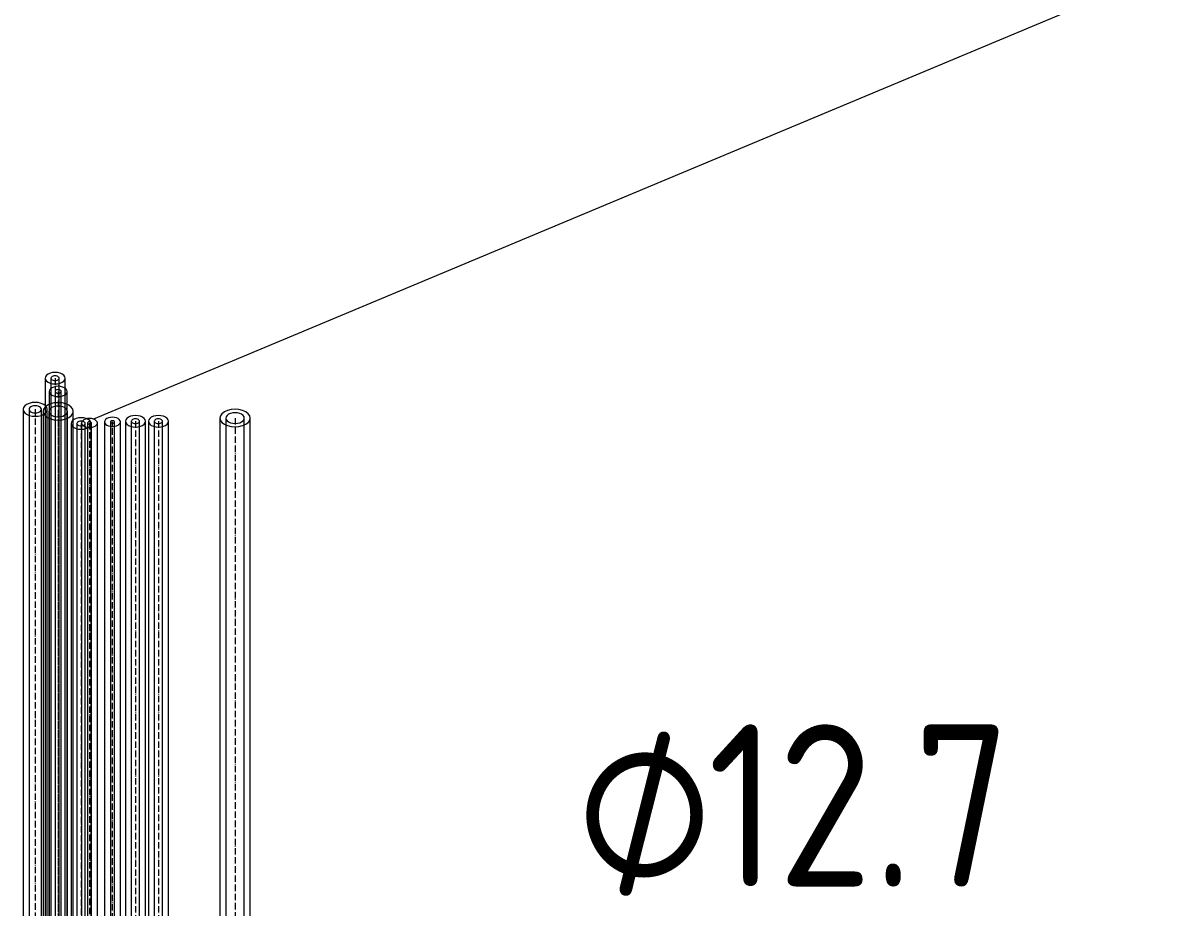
# Model space of a CAD drawing. Header units: millimetres. Extents: x -88595 to 880822, y -1054509 to -148035.
# Drawn here: x 377208 to 378989, y -313755 to -312392 of the extents above; entities that cross this region are included whole.
import ezdxf

# ---------------------------------------------------------------- set-up
doc = ezdxf.new("R2010")
doc.units = ezdxf.units.MM
doc.linetypes.add('$12$ADSK_Осевая', pattern=[14, 10, -2, 0, -2])
for name, color, linetype, lineweight in [('Изоляция', 7, 'Continuous', 18), ('Марки', 7, 'Continuous', 20), ('Трубопровод', 7, 'Continuous', 18)]:
    doc.layers.add(name, color=color, linetype=linetype, lineweight=lineweight)
doc.styles.add('$10$GOST Common', font='GOST_Common.ttf', dxfattribs={"width": 0.9, "height": 250})
doc.styles.add('$6$GOST Common_1', font='GOST_Common.ttf', dxfattribs={"width": 0.9, "height": 250})

msp = doc.modelspace()

# ---------------------------------------------------------------- linework, layer by layer
at = {"layer": 'Изоляция', "color": 134, "true_color": 0x00a6a6}
for p, q in [((377241.4, -312938.9), (377241.4, -314568.2)), ((377272.1, -314568.2), (377272.1, -312938.9)), ((377207.6, -312986.9), (377207.6, -314805.1)), ((377238.2, -312990.1), (377238.2, -314804.5)), ((377244.6, -314805.1), (377244.6, -312986.9)), ((377284.7, -314804.5), (377284.7, -312990.1)), ((377365.2, -313005.3), (377365.2, -314558)), ((377395.9, -314558), (377395.9, -313005.3)), ((377510.7, -313000.4), (377510.7, -314501.8)), ((377557.2, -314474.9), (377557.2, -313000.4))]:
    msp.add_line(p, q, dxfattribs=at)
at = {"layer": 'Изоляция', "color": 190, "true_color": 0x8000ff}
for p, q in [((377247.7, -312959.3), (377247.7, -314779.1)), ((377275.2, -314779.1), (377275.2, -312959.3)), ((377297.6, -313007.9), (377297.6, -314611.8)), ((377322, -314611.8), (377322, -313007.9)), ((377333, -313006.2), (377333, -314591.3)), ((377357.3, -314591.3), (377357.3, -313006.2)), ((377400.5, -313005.3), (377400.5, -314537.6)), ((377431.2, -314537.6), (377431.2, -313005.3)), ((377281.5, -313008.8), (377281.5, -314806.4)), ((377312.2, -314806.4), (377312.2, -313008.8))]:
    msp.add_line(p, q, dxfattribs=at)
at = {"layer": 'Изоляция', "color": 134, "true_color": 0x00a6a6}
for points in [[(377256.7, -312930, 0), (377252.8, -312930.3, 0), (377249.1, -312931.2, 0), (377245.9, -312932.6, 0), (377243.4, -312934.5, 0), (377241.9, -312936.6, 0), (377241.4, -312938.9, 0)], [(377272.1, -312938.9, 0), (377271.6, -312936.6, 0), (377270, -312934.5, 0), (377267.6, -312932.6, 0), (377264.4, -312931.2, 0), (377260.7, -312930.3, 0), (377256.7, -312930, 0)], [(377241.4, -312938.9, 0), (377241.9, -312941.2, 0), (377243.4, -312943.3, 0), (377245.9, -312945.2, 0), (377249.1, -312946.6, 0), (377252.8, -312947.5, 0), (377256.7, -312947.8, 0)], [(377256.7, -312947.8, 0), (377260.7, -312947.5, 0), (377264.4, -312946.6, 0), (377267.6, -312945.2, 0), (377270, -312943.3, 0), (377271.6, -312941.2, 0), (377272.1, -312938.9, 0)], [(377213, -312979.4, 0), (377210, -312981.6, 0), (377208.2, -312984.2, 0), (377207.6, -312986.9, 0), (377208.2, -312989.7, 0), (377210, -312992.3, 0), (377213, -312994.5, 0)], [(377239.2, -312979.4, 0), (377235.4, -312977.7, 0), (377230.9, -312976.6, 0), (377226.1, -312976.2, 0), (377221.3, -312976.6, 0), (377216.8, -312977.7, 0), (377213, -312979.4, 0)], [(377245, -312980.6, 0), (377241.3, -312983.4, 0), (377239, -312986.6, 0), (377238.2, -312990.1, 0), (377239, -312993.6, 0), (377241.3, -312996.8, 0), (377245, -312999.6, 0)], [(377239.2, -312994.5, 0), (377242.1, -312992.3, 0), (377244, -312989.7, 0), (377244.6, -312986.9, 0), (377244, -312984.2, 0), (377242.1, -312981.6, 0), (377239.2, -312979.4, 0)], [(377277.9, -312980.6, 0), (377273.1, -312978.5, 0), (377267.5, -312977.1, 0), (377261.4, -312976.7, 0), (377255.4, -312977.1, 0), (377249.8, -312978.5, 0), (377245, -312980.6, 0)], [(377277.9, -312999.6, 0), (377281.6, -312996.8, 0), (377283.9, -312993.6, 0), (377284.7, -312990.1, 0), (377283.9, -312986.6, 0), (377281.6, -312983.4, 0), (377277.9, -312980.6, 0)], [(377550.4, -312990.9, 0), (377545.6, -312988.7, 0), (377540, -312987.4, 0), (377534, -312986.9, 0), (377527.9, -312987.4, 0), (377522.3, -312988.7, 0), (377517.5, -312990.9, 0)], [(377213, -312994.5, 0), (377216.8, -312996.2, 0), (377221.3, -312997.3, 0), (377226.1, -312997.6, 0), (377230.9, -312997.3, 0), (377235.4, -312996.2, 0), (377239.2, -312994.5, 0)], [(377245, -312999.6, 0), (377249.8, -313001.8, 0), (377255.4, -313003.1, 0), (377261.4, -313003.6, 0), (377267.5, -313003.1, 0), (377273.1, -313001.8, 0), (377277.9, -312999.6, 0)], [(377369.7, -312999.1, 0), (377367.2, -313000.9, 0), (377365.7, -313003, 0), (377365.2, -313005.3, 0), (377365.7, -313007.6, 0), (377367.2, -313009.8, 0), (377369.7, -313011.6, 0)], [(377391.4, -312999.1, 0), (377388.2, -312997.7, 0), (377384.5, -312996.8, 0), (377380.5, -312996.5, 0), (377376.5, -312996.8, 0), (377372.8, -312997.7, 0), (377369.7, -312999.1, 0)], [(377391.4, -313011.6, 0), (377393.8, -313009.8, 0), (377395.3, -313007.6, 0), (377395.9, -313005.3, 0), (377395.3, -313003, 0), (377393.8, -313000.9, 0), (377391.4, -312999.1, 0)], [(377517.5, -312990.9, 0), (377513.8, -312993.7, 0), (377511.5, -312996.9, 0), (377510.7, -313000.4, 0), (377511.5, -313003.9, 0), (377513.8, -313007.1, 0), (377517.5, -313009.9, 0)], [(377550.4, -313009.9, 0), (377554.1, -313007.1, 0), (377556.5, -313003.9, 0), (377557.2, -313000.4, 0), (377556.5, -312996.9, 0), (377554.1, -312993.7, 0), (377550.4, -312990.9, 0)], [(377369.7, -313011.6, 0), (377372.8, -313013, 0), (377376.5, -313013.9, 0), (377380.5, -313014.2, 0), (377384.5, -313013.9, 0), (377388.2, -313013, 0), (377391.4, -313011.6, 0)], [(377517.5, -313009.9, 0), (377522.3, -313012, 0), (377527.9, -313013.4, 0), (377534, -313013.8, 0), (377540, -313013.4, 0), (377545.6, -313012, 0), (377550.4, -313009.9, 0)]]:
    msp.add_polyline3d(points, dxfattribs=at)
at = {"layer": 'Изоляция', "color": 190, "true_color": 0x8000ff}
for points in [[(377251.7, -312953.7, 0), (377249.5, -312955.4, 0), (377248.2, -312957.3, 0), (377247.7, -312959.3, 0), (377248.2, -312961.4, 0), (377249.5, -312963.3, 0), (377251.7, -312965, 0)], [(377271.2, -312953.7, 0), (377268.3, -312952.5, 0), (377265, -312951.7, 0), (377261.4, -312951.4, 0), (377257.9, -312951.7, 0), (377254.6, -312952.5, 0), (377251.7, -312953.7, 0)], [(377271.2, -312965, 0), (377273.4, -312963.3, 0), (377274.7, -312961.4, 0), (377275.2, -312959.3, 0), (377274.7, -312957.3, 0), (377273.4, -312955.4, 0), (377271.2, -312953.7, 0)], [(377251.7, -312965, 0), (377254.6, -312966.2, 0), (377257.9, -312967, 0), (377261.4, -312967.3, 0), (377265, -312967, 0), (377268.3, -312966.2, 0), (377271.2, -312965, 0)], [(377285.9, -313002.5, 0), (377283.5, -313004.3, 0), (377282, -313006.5, 0), (377281.5, -313008.8, 0), (377282, -313011.1, 0), (377283.5, -313013.2, 0), (377285.9, -313015, 0)], [(377307.7, -313002.5, 0), (377304.5, -313001.1, 0), (377300.8, -313000.2, 0), (377296.8, -312999.9, 0), (377292.8, -313000.2, 0), (377289.1, -313001.1, 0), (377285.9, -313002.5, 0)], [(377301.2, -313003, 0), (377299.3, -313004.4, 0), (377298, -313006.1, 0), (377297.6, -313007.9, 0), (377298, -313009.8, 0), (377299.3, -313011.5, 0), (377301.2, -313012.9, 0)], [(377318.4, -313003, 0), (377315.9, -313001.9, 0), (377313, -313001.2, 0), (377309.8, -313000.9, 0), (377306.6, -313001.2, 0), (377303.7, -313001.9, 0), (377301.2, -313003, 0)], [(377307.7, -313015, 0), (377310.1, -313013.2, 0), (377311.6, -313011.1, 0), (377312.2, -313008.8, 0), (377311.6, -313006.5, 0), (377310.1, -313004.3, 0), (377307.7, -313002.5, 0)], [(377318.4, -313012.9, 0), (377320.3, -313011.5, 0), (377321.6, -313009.8, 0), (377322, -313007.9, 0), (377321.6, -313006.1, 0), (377320.3, -313004.4, 0), (377318.4, -313003, 0)], [(377336.5, -313001.3, 0), (377334.6, -313002.7, 0), (377333.4, -313004.4, 0), (377333, -313006.2, 0), (377333.4, -313008, 0), (377334.6, -313009.7, 0), (377336.5, -313011.2, 0)], [(377353.8, -313001.3, 0), (377351.2, -313000.1, 0), (377348.3, -312999.4, 0), (377345.2, -312999.2, 0), (377342, -312999.4, 0), (377339.1, -313000.1, 0), (377336.5, -313001.3, 0)], [(377353.8, -313011.2, 0), (377355.7, -313009.7, 0), (377356.9, -313008, 0), (377357.3, -313006.2, 0), (377356.9, -313004.4, 0), (377355.7, -313002.7, 0), (377353.8, -313001.3, 0)], [(377405, -312999.1, 0), (377402.6, -313000.9, 0), (377401, -313003, 0), (377400.5, -313005.3, 0), (377401, -313007.6, 0), (377402.6, -313009.8, 0), (377405, -313011.6, 0)], [(377426.7, -312999.1, 0), (377423.5, -312997.7, 0), (377419.8, -312996.8, 0), (377415.9, -312996.5, 0), (377411.9, -312996.8, 0), (377408.2, -312997.7, 0), (377405, -312999.1, 0)], [(377426.7, -313011.6, 0), (377429.2, -313009.8, 0), (377430.7, -313007.6, 0), (377431.2, -313005.3, 0), (377430.7, -313003, 0), (377429.2, -313000.9, 0), (377426.7, -312999.1, 0)], [(377285.9, -313015, 0), (377289.1, -313016.4, 0), (377292.8, -313017.3, 0), (377296.8, -313017.6, 0), (377300.8, -313017.3, 0), (377304.5, -313016.4, 0), (377307.7, -313015, 0)], [(377301.2, -313012.9, 0), (377303.7, -313014, 0), (377306.6, -313014.7, 0), (377309.8, -313015, 0), (377313, -313014.7, 0), (377315.9, -313014, 0), (377318.4, -313012.9, 0)], [(377336.5, -313011.2, 0), (377339.1, -313012.3, 0), (377342, -313013, 0), (377345.2, -313013.3, 0), (377348.3, -313013, 0), (377351.2, -313012.3, 0), (377353.8, -313011.2, 0)], [(377405, -313011.6, 0), (377408.2, -313013, 0), (377411.9, -313013.9, 0), (377415.9, -313014.2, 0), (377419.8, -313013.9, 0), (377423.5, -313013, 0), (377426.7, -313011.6, 0)]]:
    msp.add_polyline3d(points, dxfattribs=at)
at = {"layer": 'Марки'}
msp.add_line((387108, -308901.9), (377315.9, -313001.9), dxfattribs=at)
at = {"layer": 'Трубопровод', "color": 134, "true_color": 0x00a6a6}
for p, q in [((377250.4, -312938.9), (377250.4, -314568.2)), ((377263.1, -314568.2), (377263.1, -312938.9)), ((377216.6, -312986.9), (377216.6, -314805.1)), ((377235.6, -314805.1), (377235.6, -312986.9)), ((377247.2, -312990.1), (377247.2, -314804.5)), ((377275.7, -314804.5), (377275.7, -312990.1)), ((377374.2, -313005.3), (377374.2, -314558)), ((377386.9, -314558), (377386.9, -313005.3)), ((377519.7, -313000.4), (377519.7, -314462.2)), ((377548.2, -314462.2), (377548.2, -313000.4))]:
    msp.add_line(p, q, dxfattribs=at)
at = {"layer": 'Трубопровод', "color": 134, "linetype": '$12$ADSK_Осевая', "true_color": 0x00a6a6}
for p, q in [((377256.7, -312938.9), (377256.7, -314568.2)), ((377256.7, -312938.9), (377256.7, -314568.2)), ((377226.1, -312986.9), (377226.1, -314805.1)), ((377226.1, -312986.9), (377226.1, -314805.1)), ((377261.4, -312990.1), (377261.4, -314804.5)), ((377261.4, -312990.1), (377261.4, -314804.5)), ((377380.5, -313005.3), (377380.5, -314558)), ((377380.5, -313005.3), (377380.5, -314558)), ((377534, -313000.4), (377534, -314462.2)), ((377534, -313000.4), (377534, -314462.2))]:
    msp.add_line(p, q, dxfattribs=at)
at = {"layer": 'Трубопровод', "color": 190, "true_color": 0x8000ff}
for p, q in [((377256.7, -312959.3), (377256.7, -314779.1)), ((377266.2, -314779.1), (377266.2, -312959.3)), ((377306.6, -313007.9), (377306.6, -314611.8)), ((377313, -314611.8), (377313, -313007.9)), ((377342, -313006.2), (377342, -314591.3)), ((377348.3, -314591.3), (377348.3, -313006.2)), ((377409.5, -313005.3), (377409.5, -314537.6)), ((377422.2, -314537.6), (377422.2, -313005.3)), ((377290.5, -313008.8), (377290.5, -314806.4)), ((377303.2, -314806.4), (377303.2, -313008.8))]:
    msp.add_line(p, q, dxfattribs=at)
at = {"layer": 'Трубопровод', "color": 190, "linetype": '$12$ADSK_Осевая', "true_color": 0x8000ff}
for p, q in [((377261.4, -312959.3), (377261.4, -314779.1)), ((377261.4, -312959.3), (377261.4, -314779.1)), ((377309.8, -313007.9), (377309.8, -314611.8)), ((377309.8, -313007.9), (377309.8, -314611.8)), ((377345.2, -314591.3), (377345.2, -313006.2)), ((377345.2, -314591.3), (377345.2, -313006.2)), ((377415.9, -313005.3), (377415.9, -314537.6)), ((377415.9, -313005.3), (377415.9, -314537.6)), ((377296.8, -313008.8), (377296.8, -314806.4)), ((377296.8, -313008.8), (377296.8, -314806.4))]:
    msp.add_line(p, q, dxfattribs=at)
at = {"layer": 'Трубопровод', "color": 134, "true_color": 0x00a6a6}
for points in [[(377252.3, -312936.3, 0), (377251.2, -312937.1, 0), (377250.6, -312937.9, 0), (377250.4, -312938.9, 0), (377250.6, -312939.8, 0), (377251.2, -312940.7, 0), (377252.3, -312941.5, 0)], [(377261.2, -312936.3, 0), (377259.9, -312935.7, 0), (377258.4, -312935.4, 0), (377256.7, -312935.2, 0), (377255.1, -312935.4, 0), (377253.6, -312935.7, 0), (377252.3, -312936.3, 0)], [(377261.2, -312941.5, 0), (377262.2, -312940.7, 0), (377262.9, -312939.8, 0), (377263.1, -312938.9, 0), (377262.9, -312937.9, 0), (377262.2, -312937.1, 0), (377261.2, -312936.3, 0)], [(377252.3, -312941.5, 0), (377253.6, -312942.1, 0), (377255.1, -312942.4, 0), (377256.7, -312942.6, 0), (377258.4, -312942.4, 0), (377259.9, -312942.1, 0), (377261.2, -312941.5, 0)], [(377219.4, -312983, 0), (377217.8, -312984.2, 0), (377216.9, -312985.5, 0), (377216.6, -312986.9, 0), (377216.9, -312988.3, 0), (377217.8, -312989.7, 0), (377219.4, -312990.8, 0)], [(377232.8, -312983, 0), (377230.9, -312982.2, 0), (377228.6, -312981.6, 0), (377226.1, -312981.4, 0), (377223.6, -312981.6, 0), (377221.3, -312982.2, 0), (377219.4, -312983, 0)], [(377232.8, -312990.8, 0), (377234.3, -312989.7, 0), (377235.3, -312988.3, 0), (377235.6, -312986.9, 0), (377235.3, -312985.5, 0), (377234.3, -312984.2, 0), (377232.8, -312983, 0)], [(377251.3, -312984.3, 0), (377249.1, -312986, 0), (377247.6, -312988, 0), (377247.2, -312990.1, 0), (377247.6, -312992.3, 0), (377249.1, -312994.2, 0), (377251.3, -312995.9, 0)], [(377271.5, -312984.3, 0), (377268.6, -312983, 0), (377265.1, -312982.1, 0), (377261.4, -312981.9, 0), (377257.7, -312982.1, 0), (377254.3, -312983, 0), (377251.3, -312984.3, 0)], [(377271.5, -312995.9, 0), (377273.8, -312994.2, 0), (377275.2, -312992.3, 0), (377275.7, -312990.1, 0), (377275.2, -312988, 0), (377273.8, -312986, 0), (377271.5, -312984.3, 0)], [(377219.4, -312990.8, 0), (377221.3, -312991.7, 0), (377223.6, -312992.2, 0), (377226.1, -312992.4, 0), (377228.6, -312992.2, 0), (377230.9, -312991.7, 0), (377232.8, -312990.8, 0)], [(377251.3, -312995.9, 0), (377254.3, -312997.3, 0), (377257.7, -312998.1, 0), (377261.4, -312998.4, 0), (377265.1, -312998.1, 0), (377268.6, -312997.3, 0), (377271.5, -312995.9, 0)], [(377376, -313002.8, 0), (377375, -313003.5, 0), (377374.4, -313004.4, 0), (377374.2, -313005.3, 0), (377374.4, -313006.3, 0), (377375, -313007.2, 0), (377376, -313007.9, 0)], [(377385, -313002.8, 0), (377383.7, -313002.2, 0), (377382.2, -313001.8, 0), (377380.5, -313001.7, 0), (377378.9, -313001.8, 0), (377377.3, -313002.2, 0), (377376, -313002.8, 0)], [(377376, -313007.9, 0), (377377.3, -313008.5, 0), (377378.9, -313008.9, 0), (377380.5, -313009, 0), (377382.2, -313008.9, 0), (377383.7, -313008.5, 0), (377385, -313007.9, 0)], [(377385, -313007.9, 0), (377386, -313007.2, 0), (377386.6, -313006.3, 0), (377386.9, -313005.3, 0), (377386.6, -313004.4, 0), (377386, -313003.5, 0), (377385, -313002.8, 0)], [(377523.9, -312994.6, 0), (377521.6, -312996.3, 0), (377520.2, -312998.3, 0), (377519.7, -313000.4, 0), (377520.2, -313002.5, 0), (377521.6, -313004.5, 0), (377523.9, -313006.2, 0)], [(377544.1, -312994.6, 0), (377541.1, -312993.2, 0), (377537.7, -312992.4, 0), (377534, -312992.1, 0), (377530.3, -312992.4, 0), (377526.8, -312993.2, 0), (377523.9, -312994.6, 0)], [(377523.9, -313006.2, 0), (377526.8, -313007.5, 0), (377530.3, -313008.4, 0), (377534, -313008.6, 0), (377537.7, -313008.4, 0), (377541.1, -313007.5, 0), (377544.1, -313006.2, 0)], [(377544.1, -313006.2, 0), (377546.3, -313004.5, 0), (377547.8, -313002.5, 0), (377548.2, -313000.4, 0), (377547.8, -312998.3, 0), (377546.3, -312996.3, 0), (377544.1, -312994.6, 0)]]:
    msp.add_polyline3d(points, dxfattribs=at)
at = {"layer": 'Трубопровод', "color": 190, "true_color": 0x8000ff}
for points in [[(377258.1, -312957.4, 0), (377257.3, -312958, 0), (377256.8, -312958.6, 0), (377256.7, -312959.3, 0), (377256.8, -312960, 0), (377257.3, -312960.7, 0), (377258.1, -312961.3, 0)], [(377264.8, -312957.4, 0), (377263.8, -312957, 0), (377262.7, -312956.7, 0), (377261.4, -312956.6, 0), (377260.2, -312956.7, 0), (377259.1, -312957, 0), (377258.1, -312957.4, 0)], [(377258.1, -312961.3, 0), (377259.1, -312961.7, 0), (377260.2, -312962, 0), (377261.4, -312962.1, 0), (377262.7, -312962, 0), (377263.8, -312961.7, 0), (377264.8, -312961.3, 0)], [(377264.8, -312961.3, 0), (377265.6, -312960.7, 0), (377266, -312960, 0), (377266.2, -312959.3, 0), (377266, -312958.6, 0), (377265.6, -312958, 0), (377264.8, -312957.4, 0)], [(377292.3, -313006.2, 0), (377291.3, -313006.9, 0), (377290.7, -313007.8, 0), (377290.5, -313008.8, 0), (377290.7, -313009.7, 0), (377291.3, -313010.6, 0), (377292.3, -313011.4, 0)], [(377301.3, -313006.2, 0), (377300, -313005.6, 0), (377298.4, -313005.2, 0), (377296.8, -313005.1, 0), (377295.2, -313005.2, 0), (377293.6, -313005.6, 0), (377292.3, -313006.2, 0)], [(377301.3, -313011.4, 0), (377302.3, -313010.6, 0), (377302.9, -313009.7, 0), (377303.2, -313008.8, 0), (377302.9, -313007.8, 0), (377302.3, -313006.9, 0), (377301.3, -313006.2, 0)], [(377307.6, -313006.6, 0), (377307.1, -313007, 0), (377306.7, -313007.5, 0), (377306.6, -313007.9, 0), (377306.7, -313008.4, 0), (377307.1, -313008.9, 0), (377307.6, -313009.2, 0)], [(377312, -313006.6, 0), (377311.4, -313006.4, 0), (377310.6, -313006.2, 0), (377309.8, -313006.1, 0), (377309, -313006.2, 0), (377308.2, -313006.4, 0), (377307.6, -313006.6, 0)], [(377312, -313009.2, 0), (377312.6, -313008.9, 0), (377312.9, -313008.4, 0), (377313, -313007.9, 0), (377312.9, -313007.5, 0), (377312.6, -313007, 0), (377312, -313006.6, 0)], [(377342.9, -313004.9, 0), (377342.4, -313005.3, 0), (377342.1, -313005.8, 0), (377342, -313006.2, 0), (377342.1, -313006.7, 0), (377342.4, -313007.1, 0), (377342.9, -313007.5, 0)], [(377347.4, -313004.9, 0), (377346.7, -313004.6, 0), (377346, -313004.5, 0), (377345.2, -313004.4, 0), (377344.3, -313004.5, 0), (377343.6, -313004.6, 0), (377342.9, -313004.9, 0)], [(377342.9, -313007.5, 0), (377343.6, -313007.8, 0), (377344.3, -313008, 0), (377345.2, -313008.1, 0), (377346, -313008, 0), (377346.7, -313007.8, 0), (377347.4, -313007.5, 0)], [(377347.4, -313007.5, 0), (377347.9, -313007.1, 0), (377348.2, -313006.7, 0), (377348.3, -313006.2, 0), (377348.2, -313005.8, 0), (377347.9, -313005.3, 0), (377347.4, -313004.9, 0)], [(377411.4, -313002.8, 0), (377410.4, -313003.5, 0), (377409.7, -313004.4, 0), (377409.5, -313005.3, 0), (377409.7, -313006.3, 0), (377410.4, -313007.2, 0), (377411.4, -313007.9, 0)], [(377420.4, -313002.8, 0), (377419, -313002.2, 0), (377417.5, -313001.8, 0), (377415.9, -313001.7, 0), (377414.2, -313001.8, 0), (377412.7, -313002.2, 0), (377411.4, -313002.8, 0)], [(377411.4, -313007.9, 0), (377412.7, -313008.5, 0), (377414.2, -313008.9, 0), (377415.9, -313009, 0), (377417.5, -313008.9, 0), (377419, -313008.5, 0), (377420.4, -313007.9, 0)], [(377420.4, -313007.9, 0), (377421.4, -313007.2, 0), (377422, -313006.3, 0), (377422.2, -313005.3, 0), (377422, -313004.4, 0), (377421.4, -313003.5, 0), (377420.4, -313002.8, 0)], [(377292.3, -313011.4, 0), (377293.6, -313011.9, 0), (377295.2, -313012.3, 0), (377296.8, -313012.4, 0), (377298.4, -313012.3, 0), (377300, -313011.9, 0), (377301.3, -313011.4, 0)], [(377307.6, -313009.2, 0), (377308.2, -313009.5, 0), (377309, -313009.7, 0), (377309.8, -313009.8, 0), (377310.6, -313009.7, 0), (377311.4, -313009.5, 0), (377312, -313009.2, 0)]]:
    msp.add_polyline3d(points, dxfattribs=at)

# ---------------------------------------------------------------- texts
at = {"layer": 'Марки', "lineweight": 9, "char_height": 250, "attachment_point": 1}
for s, insert, width, style in [('\\fGOST Common|b0|i0|c254|p34|;\\W.9;⌀', (378059.7, -313472.5), 245.316, '$6$GOST Common_1'), ('12.7', (378262.1, -313472.5), 606.076, '$10$GOST Common')]:
    msp.add_mtext(s, dxfattribs=dict(at, insert=insert, width=width, style=style))

doc.saveas('drawing.dxf')
